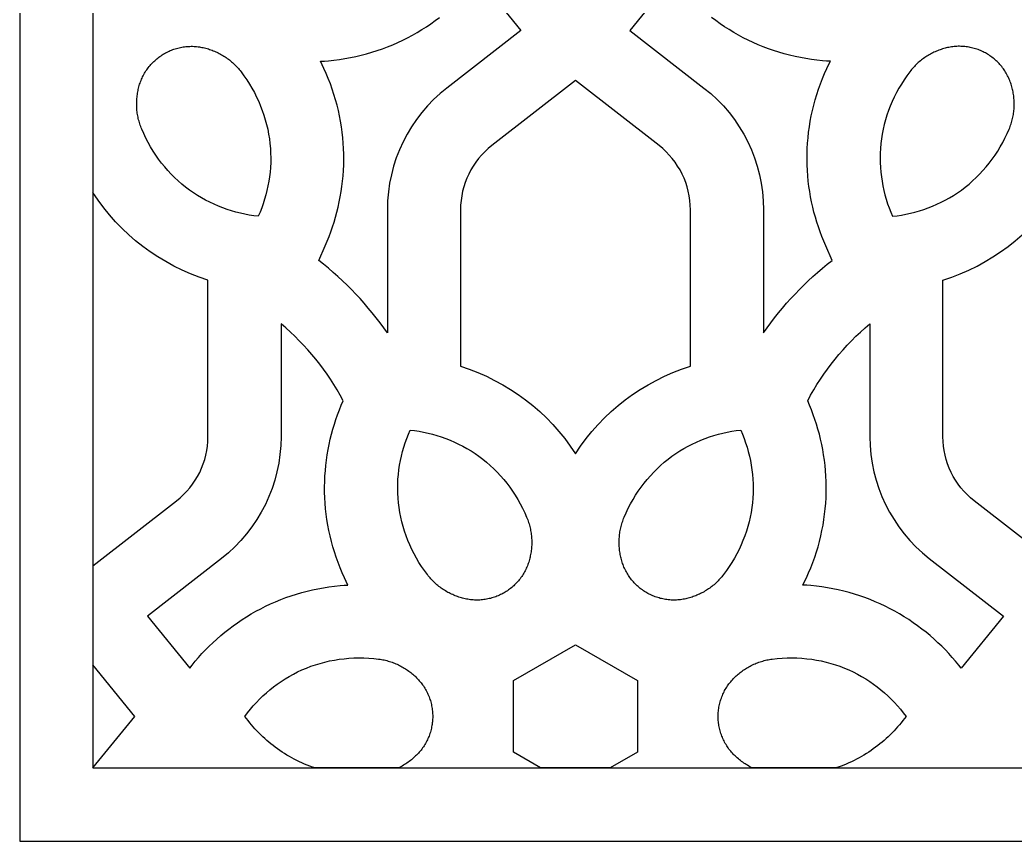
# Model space of a CAD drawing. Extents: x 14322 to 28868, y 1949 to 5319.
# Drawn here: x 14322 to 16162, y 1949 to 3468 of the extents above; entities that cross this region are included whole.
import ezdxf

# ---------------------------------------------------------------- set-up
doc = ezdxf.new("R2010")
doc.units = 0
doc.layers.add('LAYER_01', color=1, linetype='CONTINUOUS')

msp = doc.modelspace()

# ---------------------------------------------------------------- linework, layer by layer
at = {"layer": 'LAYER_01'}
for points in [[(14321.9, 1949.2), (28868, 1949.2), (28868, 5318.8), (14321.9, 5318.8)], [(14457.1, 2084.4), (28732.8, 2084.4), (28732.8, 5183.7), (14457.1, 5183.7)], [(14589.1, 3405.4), (14591.2, 3406.6), (14593.3, 3407.7), (14595.5, 3408.8), (14597.7, 3409.9), (14600, 3410.9), (14602.3, 3411.8), (14604.6, 3412.7), (14606.9, 3413.5), (14609.3, 3414.3), (14611.7, 3415), (14614.1, 3415.7), (14616.5, 3416.3), (14619, 3416.8), (14621.4, 3417.3), (14623.9, 3417.7), (14626.4, 3418), (14628.9, 3418.3), (14631.4, 3418.6), (14633.9, 3418.7), (14636.4, 3418.8), (14638.9, 3418.9), (14641.4, 3418.9), (14643.9, 3418.8), (14646.4, 3418.6), (14648.8, 3418.4), (14651.3, 3418.2), (14653.8, 3417.9), (14656.2, 3417.5), (14658.6, 3417), (14661, 3416.5), (14663.4, 3416), (14665.7, 3415.4), (14668, 3414.7), (14670.4, 3414), (14672.7, 3413.3), (14675, 3412.5), (14677.2, 3411.7), (14679.5, 3410.8), (14681.8, 3409.9), (14684, 3408.9), (14686.3, 3407.9), (14688.5, 3406.8), (14690.7, 3405.7), (14692.8, 3404.6), (14695, 3403.4), (14697.1, 3402.1), (14699.2, 3400.8), (14701.3, 3399.5), (14703.4, 3398.1), (14705.4, 3396.6), (14707.5, 3395.2), (14709.5, 3393.6), (14711.4, 3392.1), (14713.3, 3390.4), (14715.2, 3388.8), (14717.1, 3387.1), (14719, 3385.3), (14720.8, 3383.5), (14722.5, 3381.7), (14724.3, 3379.8), (14726, 3377.9), (14727.7, 3375.9), (14729.3, 3373.9), (14730.9, 3371.8), (14736.3, 3364.4), (14741.5, 3356.9), (14746.4, 3349.1), (14751.1, 3341.3), (14755.5, 3333.3), (14759.6, 3325.1), (14763.5, 3316.9), (14767, 3308.5), (14770.2, 3300.1), (14773.2, 3291.5), (14775.8, 3282.9), (14778.2, 3274.2), (14780.2, 3265.5), (14781.9, 3256.7), (14783.3, 3247.9), (14784.4, 3239.1), (14785.2, 3230.2), (14785.6, 3221.4), (14785.8, 3212.6), (14785.7, 3203.8), (14785.2, 3195.1), (14784.5, 3186.4), (14783.5, 3177.8), (14782.2, 3169.3), (14780.7, 3160.8), (14778.8, 3152.4), (14776.8, 3144.2), (14774.4, 3136), (14771.9, 3127.9), (14769.1, 3120), (14766, 3112.2), (14762.8, 3104.5), (14754.5, 3105.5), (14746.2, 3106.8), (14738, 3108.4), (14729.7, 3110.2), (14721.5, 3112.2), (14713.2, 3114.6), (14705.1, 3117.2), (14697, 3120.1), (14688.9, 3123.2), (14681, 3126.7), (14673.1, 3130.4), (14665.3, 3134.4), (14657.7, 3138.6), (14650.1, 3143.2), (14642.7, 3148), (14635.5, 3153.1), (14628.4, 3158.4), (14621.4, 3164.1), (14614.7, 3169.9), (14608.1, 3176), (14601.8, 3182.4), (14595.6, 3189), (14589.7, 3195.8), (14584, 3202.9), (14578.5, 3210.1), (14573.3, 3217.6), (14568.3, 3225.2), (14563.6, 3233), (14559.1, 3241), (14554.9, 3249.1), (14550.9, 3257.4), (14547.2, 3265.8), (14546.2, 3268.2), (14545.3, 3270.6), (14544.4, 3273.1), (14543.6, 3275.5), (14542.9, 3277.9), (14542.2, 3280.4), (14541.5, 3282.9), (14540.9, 3285.3), (14540.4, 3287.8), (14539.9, 3290.3), (14539.4, 3292.8), (14539, 3295.3), (14538.7, 3297.7), (14538.4, 3300.2), (14538.2, 3302.7), (14538.1, 3305.2), (14537.9, 3307.7), (14537.9, 3310.2), (14537.9, 3312.6), (14537.9, 3315.1), (14538, 3317.6), (14538.1, 3320), (14538.3, 3322.5), (14538.5, 3324.9), (14538.8, 3327.3), (14539.2, 3329.8), (14539.5, 3332.2), (14540, 3334.6), (14540.4, 3336.9), (14540.9, 3339.3), (14541.5, 3341.7), (14542.1, 3344), (14542.7, 3346.3), (14543.4, 3348.7), (14544.2, 3351), (14545, 3353.3), (14545.9, 3355.6), (14546.9, 3357.9), (14547.9, 3360.1), (14548.9, 3362.4), (14550.1, 3364.6), (14551.2, 3366.8), (14552.5, 3369), (14553.8, 3371.1), (14555.1, 3373.3), (14556.5, 3375.3), (14557.9, 3377.4), (14559.4, 3379.4), (14561, 3381.4), (14562.6, 3383.3), (14564.2, 3385.2), (14565.9, 3387.1), (14567.7, 3388.9), (14569.4, 3390.6), (14571.3, 3392.3), (14573.1, 3394), (14575, 3395.6), (14576.9, 3397.2), (14578.9, 3398.7), (14580.9, 3400.1), (14582.9, 3401.5), (14584.9, 3402.9), (14587, 3404.2)], [(16109.5, 3405.4), (16107.4, 3406.6), (16105.3, 3407.7), (16103.1, 3408.8), (16100.9, 3409.9), (16098.6, 3410.9), (16096.3, 3411.8), (16094, 3412.7), (16091.7, 3413.5), (16089.3, 3414.3), (16086.9, 3415), (16084.5, 3415.7), (16082.1, 3416.3), (16079.6, 3416.8), (16077.2, 3417.3), (16074.7, 3417.7), (16072.2, 3418), (16069.7, 3418.3), (16067.2, 3418.6), (16064.7, 3418.7), (16062.2, 3418.8), (16059.7, 3418.9), (16057.2, 3418.9), (16054.7, 3418.8), (16052.2, 3418.6), (16049.8, 3418.4), (16047.3, 3418.2), (16044.8, 3417.9), (16042.4, 3417.5), (16040, 3417), (16037.6, 3416.5), (16035.2, 3416), (16032.9, 3415.4), (16030.6, 3414.7), (16028.2, 3414), (16025.9, 3413.3), (16023.6, 3412.5), (16021.4, 3411.7), (16019.1, 3410.8), (16016.8, 3409.9), (16014.6, 3408.9), (16012.3, 3407.9), (16010.1, 3406.8), (16007.9, 3405.7), (16005.8, 3404.6), (16003.6, 3403.4), (16001.5, 3402.1), (15999.4, 3400.8), (15997.3, 3399.5), (15995.2, 3398.1), (15993.2, 3396.6), (15991.1, 3395.2), (15989.1, 3393.6), (15987.2, 3392.1), (15985.3, 3390.4), (15983.4, 3388.8), (15981.5, 3387.1), (15979.6, 3385.3), (15977.8, 3383.5), (15976.1, 3381.7), (15974.3, 3379.8), (15972.6, 3377.9), (15970.9, 3375.9), (15969.3, 3373.9), (15967.7, 3371.8), (15962.3, 3364.4), (15957.1, 3356.9), (15952.2, 3349.1), (15947.5, 3341.3), (15943.1, 3333.3), (15939, 3325.1), (15935.1, 3316.9), (15931.6, 3308.5), (15928.4, 3300.1), (15925.4, 3291.5), (15922.8, 3282.9), (15920.4, 3274.2), (15918.4, 3265.5), (15916.7, 3256.7), (15915.3, 3247.9), (15914.2, 3239.1), (15913.5, 3230.2), (15913, 3221.4), (15912.8, 3212.6), (15912.9, 3203.8), (15913.4, 3195.1), (15914.1, 3186.4), (15915.1, 3177.8), (15916.4, 3169.3), (15917.9, 3160.8), (15919.8, 3152.4), (15921.8, 3144.2), (15924.2, 3136), (15926.7, 3127.9), (15929.5, 3120), (15932.6, 3112.2), (15935.8, 3104.5), (15944.1, 3105.5), (15952.4, 3106.8), (15960.6, 3108.4), (15968.9, 3110.2), (15977.1, 3112.2), (15985.4, 3114.6), (15993.5, 3117.2), (16001.6, 3120.1), (16009.7, 3123.2), (16017.6, 3126.7), (16025.5, 3130.4), (16033.3, 3134.4), (16040.9, 3138.6), (16048.5, 3143.2), (16055.9, 3148), (16063.1, 3153.1), (16070.2, 3158.4), (16077.2, 3164.1), (16083.9, 3169.9), (16090.5, 3176), (16096.8, 3182.4), (16103, 3189), (16108.9, 3195.8), (16114.6, 3202.9), (16120.1, 3210.1), (16125.3, 3217.6), (16130.3, 3225.2), (16135, 3233), (16139.5, 3241), (16143.7, 3249.1), (16147.7, 3257.4), (16151.4, 3265.8), (16152.4, 3268.2), (16153.3, 3270.6), (16154.2, 3273.1), (16155, 3275.5), (16155.7, 3277.9), (16156.4, 3280.4), (16157.1, 3282.9), (16157.7, 3285.3), (16158.2, 3287.8), (16158.7, 3290.3), (16159.2, 3292.8), (16159.6, 3295.3), (16159.9, 3297.7), (16160.2, 3300.2), (16160.4, 3302.7), (16160.5, 3305.2), (16160.7, 3307.7), (16160.7, 3310.2), (16160.7, 3312.6), (16160.7, 3315.1), (16160.6, 3317.6), (16160.5, 3320), (16160.3, 3322.5), (16160.1, 3324.9), (16159.8, 3327.3), (16159.4, 3329.8), (16159.1, 3332.2), (16158.6, 3334.6), (16158.2, 3336.9), (16157.7, 3339.3), (16157.1, 3341.7), (16156.5, 3344), (16155.9, 3346.3), (16155.2, 3348.7), (16154.4, 3351), (16153.6, 3353.3), (16152.7, 3355.6), (16151.7, 3357.9), (16150.7, 3360.1), (16149.7, 3362.4), (16148.5, 3364.6), (16147.4, 3366.8), (16146.1, 3369), (16144.8, 3371.1), (16143.5, 3373.3), (16142.1, 3375.3), (16140.7, 3377.4), (16139.2, 3379.4), (16137.6, 3381.4), (16136, 3383.3), (16134.4, 3385.2), (16132.7, 3387.1), (16130.9, 3388.9), (16129.2, 3390.6), (16127.3, 3392.3), (16125.5, 3394), (16123.6, 3395.6), (16121.7, 3397.2), (16119.7, 3398.7), (16117.7, 3400.1), (16115.7, 3401.5), (16113.7, 3402.9), (16111.6, 3404.2)], [(15217.3, 2408.4), (15215.2, 2407.2), (15213, 2406), (15210.9, 2405), (15208.6, 2403.9), (15206.4, 2402.9), (15204.1, 2402), (15201.8, 2401.1), (15199.5, 2400.3), (15197.1, 2399.5), (15194.7, 2398.8), (15192.3, 2398.1), (15189.9, 2397.5), (15187.4, 2397), (15184.9, 2396.5), (15182.5, 2396.1), (15180, 2395.7), (15177.5, 2395.4), (15175, 2395.2), (15172.5, 2395), (15170, 2394.9), (15167.5, 2394.9), (15165, 2394.9), (15162.5, 2395), (15160, 2395.1), (15157.5, 2395.3), (15155.1, 2395.6), (15152.6, 2395.9), (15150.2, 2396.3), (15147.8, 2396.7), (15145.4, 2397.2), (15143, 2397.8), (15140.7, 2398.4), (15138.3, 2399), (15136, 2399.7), (15133.7, 2400.5), (15131.4, 2401.3), (15129.1, 2402.1), (15126.8, 2403), (15124.6, 2403.9), (15122.3, 2404.9), (15120.1, 2405.9), (15117.9, 2406.9), (15115.7, 2408.1), (15113.5, 2409.2), (15111.4, 2410.4), (15109.2, 2411.7), (15107.1, 2413), (15105, 2414.3), (15103, 2415.7), (15100.9, 2417.1), (15098.9, 2418.6), (15096.9, 2420.1), (15095, 2421.7), (15093, 2423.3), (15091.1, 2425), (15089.2, 2426.7), (15087.4, 2428.5), (15085.6, 2430.3), (15083.8, 2432.1), (15082.1, 2434), (15080.4, 2435.9), (15078.7, 2437.9), (15077.1, 2439.9), (15075.5, 2441.9), (15070, 2449.3), (15064.9, 2456.9), (15059.9, 2464.6), (15055.3, 2472.5), (15050.9, 2480.5), (15046.7, 2488.6), (15042.9, 2496.9), (15039.4, 2505.3), (15036.1, 2513.7), (15033.2, 2522.3), (15030.5, 2530.9), (15028.2, 2539.6), (15026.2, 2548.3), (15024.5, 2557.1), (15023.1, 2565.9), (15022, 2574.7), (15021.2, 2583.5), (15020.7, 2592.4), (15020.6, 2601.2), (15020.7, 2609.9), (15021.1, 2618.7), (15021.9, 2627.3), (15022.9, 2635.9), (15024.1, 2644.5), (15025.7, 2653), (15027.5, 2661.3), (15029.6, 2669.6), (15031.9, 2677.8), (15034.5, 2685.9), (15037.3, 2693.8), (15040.3, 2701.6), (15043.6, 2709.3), (15051.8, 2708.2), (15060.1, 2707), (15068.4, 2705.4), (15076.7, 2703.6), (15084.9, 2701.5), (15093.1, 2699.2), (15101.3, 2696.6), (15109.4, 2693.7), (15117.4, 2690.6), (15125.4, 2687.1), (15133.3, 2683.4), (15141.1, 2679.4), (15148.7, 2675.1), (15156.3, 2670.6), (15163.7, 2665.8), (15170.9, 2660.7), (15178, 2655.3), (15184.9, 2649.7), (15191.7, 2643.9), (15198.2, 2637.7), (15204.6, 2631.4), (15210.7, 2624.8), (15216.7, 2618), (15222.4, 2610.9), (15227.8, 2603.7), (15233.1, 2596.2), (15238.1, 2588.6), (15242.8, 2580.8), (15247.3, 2572.8), (15251.5, 2564.7), (15255.5, 2556.4), (15259.1, 2548), (15260.1, 2545.6), (15261.1, 2543.2), (15261.9, 2540.7), (15262.7, 2538.3), (15263.5, 2535.8), (15264.2, 2533.4), (15264.9, 2530.9), (15265.5, 2528.4), (15266, 2526), (15266.5, 2523.5), (15266.9, 2521), (15267.3, 2518.5), (15267.6, 2516), (15267.9, 2513.5), (15268.1, 2511.1), (15268.3, 2508.6), (15268.4, 2506.1), (15268.5, 2503.6), (15268.5, 2501.1), (15268.5, 2498.7), (15268.4, 2496.2), (15268.2, 2493.8), (15268.1, 2491.3), (15267.8, 2488.9), (15267.5, 2486.4), (15267.2, 2484), (15266.8, 2481.6), (15266.4, 2479.2), (15265.9, 2476.8), (15265.4, 2474.5), (15264.9, 2472.1), (15264.3, 2469.8), (15263.6, 2467.4), (15262.9, 2465.1), (15262.2, 2462.8), (15261.3, 2460.5), (15260.4, 2458.2), (15259.5, 2455.9), (15258.5, 2453.6), (15257.4, 2451.4), (15256.3, 2449.2), (15255.1, 2447), (15253.9, 2444.8), (15252.6, 2442.6), (15251.3, 2440.5), (15249.9, 2438.4), (15248.4, 2436.4), (15246.9, 2434.4), (15245.4, 2432.4), (15243.8, 2430.5), (15242.1, 2428.6), (15240.4, 2426.7), (15238.7, 2424.9), (15236.9, 2423.2), (15235.1, 2421.4), (15233.3, 2419.8), (15231.4, 2418.2), (15229.4, 2416.6), (15227.5, 2415.1), (15225.5, 2413.6), (15223.5, 2412.2), (15221.5, 2410.9), (15219.4, 2409.6)], [(15481.3, 2408.4), (15479.2, 2409.6), (15477.1, 2410.9), (15475.1, 2412.2), (15473.1, 2413.6), (15471.1, 2415.1), (15469.2, 2416.6), (15467.2, 2418.2), (15465.3, 2419.8), (15463.5, 2421.4), (15461.7, 2423.2), (15459.9, 2424.9), (15458.2, 2426.7), (15456.5, 2428.6), (15454.8, 2430.5), (15453.2, 2432.4), (15451.7, 2434.4), (15450.2, 2436.4), (15448.7, 2438.4), (15447.3, 2440.5), (15446, 2442.6), (15444.7, 2444.8), (15443.5, 2447), (15442.3, 2449.2), (15441.2, 2451.4), (15440.1, 2453.6), (15439.1, 2455.9), (15438.2, 2458.2), (15437.3, 2460.5), (15436.4, 2462.8), (15435.7, 2465.1), (15435, 2467.4), (15434.3, 2469.8), (15433.7, 2472.1), (15433.2, 2474.5), (15432.7, 2476.8), (15432.2, 2479.2), (15431.8, 2481.6), (15431.4, 2484), (15431.1, 2486.4), (15430.8, 2488.9), (15430.5, 2491.3), (15430.4, 2493.8), (15430.2, 2496.2), (15430.1, 2498.7), (15430.1, 2501.1), (15430.1, 2503.6), (15430.2, 2506.1), (15430.3, 2508.6), (15430.5, 2511.1), (15430.7, 2513.5), (15431, 2516), (15431.3, 2518.5), (15431.7, 2521), (15432.1, 2523.5), (15432.6, 2526), (15433.1, 2528.4), (15433.7, 2530.9), (15434.4, 2533.4), (15435.1, 2535.8), (15435.9, 2538.3), (15436.7, 2540.7), (15437.5, 2543.2), (15438.5, 2545.6), (15439.5, 2548), (15443.1, 2556.4), (15447.1, 2564.7), (15451.3, 2572.8), (15455.8, 2580.8), (15460.5, 2588.6), (15465.5, 2596.2), (15470.8, 2603.7), (15476.2, 2610.9), (15481.9, 2618), (15487.9, 2624.8), (15494, 2631.4), (15500.4, 2637.7), (15506.9, 2643.9), (15513.7, 2649.7), (15520.6, 2655.3), (15527.7, 2660.7), (15534.9, 2665.8), (15542.3, 2670.6), (15549.9, 2675.1), (15557.5, 2679.4), (15565.3, 2683.4), (15573.2, 2687.1), (15581.2, 2690.6), (15589.2, 2693.7), (15597.3, 2696.6), (15605.5, 2699.2), (15613.7, 2701.5), (15621.9, 2703.6), (15630.2, 2705.4), (15638.5, 2707), (15646.8, 2708.2), (15655, 2709.3), (15658.3, 2701.6), (15661.3, 2693.8), (15664.1, 2685.9), (15666.7, 2677.8), (15669, 2669.6), (15671.1, 2661.3), (15672.9, 2653), (15674.5, 2644.5), (15675.7, 2635.9), (15676.7, 2627.3), (15677.5, 2618.7), (15677.9, 2609.9), (15678, 2601.2), (15677.9, 2592.4), (15677.4, 2583.5), (15676.6, 2574.7), (15675.5, 2565.9), (15674.1, 2557.1), (15672.4, 2548.3), (15670.4, 2539.6), (15668.1, 2530.9), (15665.4, 2522.3), (15662.5, 2513.7), (15659.2, 2505.3), (15655.7, 2496.9), (15651.9, 2488.6), (15647.7, 2480.5), (15643.3, 2472.5), (15638.7, 2464.6), (15633.7, 2456.9), (15628.6, 2449.3), (15623.1, 2441.9), (15621.5, 2439.9), (15619.9, 2437.9), (15618.2, 2435.9), (15616.5, 2434), (15614.8, 2432.1), (15613, 2430.3), (15611.2, 2428.5), (15609.4, 2426.7), (15607.5, 2425), (15605.6, 2423.3), (15603.6, 2421.7), (15601.7, 2420.1), (15599.7, 2418.6), (15597.7, 2417.1), (15595.6, 2415.7), (15593.6, 2414.3), (15591.5, 2413), (15589.4, 2411.7), (15587.2, 2410.4), (15585.1, 2409.2), (15582.9, 2408.1), (15580.7, 2406.9), (15578.5, 2405.9), (15576.3, 2404.9), (15574, 2403.9), (15571.8, 2403), (15569.5, 2402.1), (15567.2, 2401.3), (15564.9, 2400.5), (15562.6, 2399.7), (15560.3, 2399), (15557.9, 2398.4), (15555.6, 2397.8), (15553.2, 2397.2), (15550.8, 2396.7), (15548.4, 2396.3), (15546, 2395.9), (15543.5, 2395.6), (15541.1, 2395.3), (15538.6, 2395.1), (15536.1, 2395), (15533.6, 2394.9), (15531.1, 2394.9), (15528.6, 2394.9), (15526.1, 2395), (15523.6, 2395.2), (15521.1, 2395.4), (15518.6, 2395.7), (15516.1, 2396.1), (15513.7, 2396.5), (15511.2, 2397), (15508.7, 2397.5), (15506.3, 2398.1), (15503.9, 2398.8), (15501.5, 2399.5), (15499.1, 2400.3), (15496.8, 2401.1), (15494.5, 2402), (15492.2, 2402.9), (15490, 2403.9), (15487.7, 2405), (15485.6, 2406), (15483.4, 2407.2)], [(15284.8, 2084.4), (15234.5, 2113.4), (15234.5, 2246.1), (15349.3, 2312.4), (15464.1, 2246.1), (15464.1, 2113.4), (15413.8, 2084.4)], [(14868.1, 2084.4), (14863.1, 2086), (14858.1, 2087.8), (14853.2, 2089.7), (14848.3, 2091.7), (14843.5, 2093.8), (14838.7, 2096), (14834, 2098.3), (14829.3, 2100.6), (14824.7, 2103.1), (14820.2, 2105.7), (14815.7, 2108.3), (14811.3, 2111), (14806.9, 2113.8), (14802.7, 2116.7), (14798.4, 2119.6), (14794.3, 2122.7), (14790.2, 2125.8), (14786.2, 2129), (14782.2, 2132.2), (14778.4, 2135.5), (14774.6, 2138.9), (14770.9, 2142.3), (14767.2, 2145.8), (14763.6, 2149.4), (14760.1, 2153), (14756.7, 2156.7), (14753.4, 2160.4), (14750.1, 2164.2), (14746.9, 2168), (14743.8, 2171.9), (14737.8, 2179.7), (14742.9, 2186.4), (14748.1, 2192.9), (14753.6, 2199.3), (14759.3, 2205.6), (14765.2, 2211.7), (14771.3, 2217.6), (14777.7, 2223.4), (14784.2, 2229), (14791, 2234.4), (14798, 2239.5), (14805.1, 2244.5), (14812.5, 2249.2), (14820, 2253.7), (14827.7, 2258), (14835.6, 2262), (14843.6, 2265.7), (14851.8, 2269.2), (14860.1, 2272.4), (14868.6, 2275.3), (14877.1, 2277.9), (14885.8, 2280.2), (14894.6, 2282.3), (14903.5, 2284), (14912.4, 2285.4), (14921.4, 2286.5), (14930.5, 2287.3), (14939.6, 2287.8), (14948.8, 2288), (14957.9, 2287.9), (14967.1, 2287.5), (14976.2, 2286.8), (14985.3, 2285.8), (14987.9, 2285.4), (14990.5, 2285), (14993, 2284.6), (14995.5, 2284.1), (14998, 2283.5), (15000.5, 2282.9), (15003, 2282.2), (15005.4, 2281.5), (15007.8, 2280.7), (15010.2, 2279.9), (15012.6, 2279), (15014.9, 2278.1), (15017.2, 2277.2), (15019.5, 2276.2), (15021.8, 2275.1), (15024, 2274), (15026.2, 2272.9), (15028.4, 2271.7), (15030.6, 2270.5), (15032.7, 2269.2), (15034.8, 2267.9), (15036.8, 2266.6), (15038.9, 2265.2), (15040.9, 2263.7), (15042.8, 2262.3), (15044.8, 2260.8), (15046.6, 2259.3), (15048.5, 2257.7), (15050.3, 2256.1), (15052.1, 2254.5), (15053.9, 2252.8), (15055.6, 2251.1), (15057.3, 2249.4), (15059, 2247.6), (15060.6, 2245.8), (15062.2, 2243.9), (15063.8, 2242), (15065.3, 2240.1), (15066.7, 2238.1), (15068.1, 2236), (15069.5, 2233.9), (15070.8, 2231.8), (15072.1, 2229.7), (15073.3, 2227.5), (15074.5, 2225.2), (15075.6, 2223), (15076.6, 2220.7), (15077.6, 2218.4), (15078.5, 2216.1), (15079.4, 2213.7), (15080.2, 2211.3), (15081, 2209), (15081.7, 2206.5), (15082.3, 2204.1), (15082.9, 2201.7), (15083.4, 2199.3), (15083.9, 2196.8), (15084.2, 2194.4), (15084.6, 2191.9), (15084.8, 2189.5), (15085.1, 2187), (15085.2, 2184.6), (15085.3, 2182.2), (15085.3, 2179.7), (15085.3, 2177.3), (15085.2, 2174.9), (15085.1, 2172.5), (15084.8, 2170), (15084.6, 2167.6), (15084.2, 2165.1), (15083.9, 2162.7), (15083.4, 2160.2), (15082.9, 2157.8), (15082.3, 2155.4), (15081.7, 2153), (15081, 2150.5), (15080.2, 2148.2), (15079.4, 2145.8), (15078.5, 2143.4), (15077.6, 2141.1), (15076.6, 2138.8), (15075.6, 2136.5), (15074.5, 2134.3), (15073.3, 2132), (15072.1, 2129.8), (15070.8, 2127.7), (15069.5, 2125.6), (15068.1, 2123.5), (15066.7, 2121.4), (15065.3, 2119.4), (15063.8, 2117.5), (15062.2, 2115.6), (15060.6, 2113.7), (15059, 2111.9), (15057.3, 2110.1), (15055.6, 2108.4), (15053.8, 2106.6), (15051.9, 2104.8), (15050, 2103.1), (15048, 2101.4), (15046, 2099.7), (15044, 2098.1), (15041.9, 2096.6), (15039.8, 2095), (15037.7, 2093.5), (15035.5, 2092.1), (15033.3, 2090.7), (15031.1, 2089.3), (15028.8, 2088), (15026.5, 2086.7), (15024.1, 2085.5), (15021.7, 2084.4)], [(15676.9, 2084.4), (15674.5, 2085.5), (15672.1, 2086.7), (15669.8, 2088), (15667.5, 2089.3), (15665.3, 2090.7), (15663.1, 2092.1), (15660.9, 2093.5), (15658.8, 2095), (15656.7, 2096.6), (15654.6, 2098.1), (15652.6, 2099.7), (15650.6, 2101.4), (15648.6, 2103.1), (15646.7, 2104.8), (15644.8, 2106.6), (15643, 2108.4), (15641.3, 2110.1), (15639.6, 2111.9), (15638, 2113.7), (15636.4, 2115.6), (15634.8, 2117.5), (15633.3, 2119.4), (15631.9, 2121.4), (15630.5, 2123.5), (15629.1, 2125.6), (15627.8, 2127.7), (15626.5, 2129.8), (15625.3, 2132), (15624.1, 2134.3), (15623, 2136.5), (15622, 2138.8), (15621, 2141.1), (15620.1, 2143.4), (15619.2, 2145.8), (15618.4, 2148.2), (15617.6, 2150.5), (15616.9, 2153), (15616.3, 2155.4), (15615.7, 2157.8), (15615.2, 2160.2), (15614.7, 2162.7), (15614.4, 2165.1), (15614, 2167.6), (15613.8, 2170), (15613.5, 2172.5), (15613.4, 2174.9), (15613.3, 2177.3), (15613.3, 2179.7), (15613.3, 2182.2), (15613.4, 2184.6), (15613.5, 2187), (15613.8, 2189.5), (15614, 2191.9), (15614.4, 2194.4), (15614.7, 2196.8), (15615.2, 2199.3), (15615.7, 2201.7), (15616.3, 2204.1), (15616.9, 2206.5), (15617.6, 2209), (15618.4, 2211.3), (15619.2, 2213.7), (15620.1, 2216.1), (15621, 2218.4), (15622, 2220.7), (15623, 2223), (15624.1, 2225.2), (15625.3, 2227.5), (15626.5, 2229.7), (15627.8, 2231.8), (15629.1, 2233.9), (15630.5, 2236), (15631.9, 2238.1), (15633.3, 2240.1), (15634.8, 2242), (15636.4, 2243.9), (15638, 2245.8), (15639.6, 2247.6), (15641.3, 2249.4), (15643, 2251.1), (15644.7, 2252.8), (15646.5, 2254.5), (15648.3, 2256.1), (15650.1, 2257.7), (15652, 2259.3), (15653.8, 2260.8), (15655.8, 2262.3), (15657.7, 2263.7), (15659.7, 2265.2), (15661.8, 2266.6), (15663.8, 2267.9), (15665.9, 2269.2), (15668, 2270.5), (15670.2, 2271.7), (15672.4, 2272.9), (15674.6, 2274), (15676.8, 2275.1), (15679.1, 2276.2), (15681.4, 2277.2), (15683.7, 2278.1), (15686, 2279), (15688.4, 2279.9), (15690.8, 2280.7), (15693.2, 2281.5), (15695.6, 2282.2), (15698.1, 2282.9), (15700.6, 2283.5), (15703.1, 2284.1), (15705.6, 2284.6), (15708.1, 2285), (15710.7, 2285.4), (15713.3, 2285.8), (15722.4, 2286.8), (15731.5, 2287.5), (15740.7, 2287.9), (15749.8, 2288), (15759, 2287.8), (15768.1, 2287.3), (15777.2, 2286.5), (15786.2, 2285.4), (15795.1, 2284), (15804, 2282.3), (15812.8, 2280.2), (15821.5, 2277.9), (15830, 2275.3), (15838.5, 2272.4), (15846.8, 2269.2), (15855, 2265.7), (15863, 2262), (15870.9, 2258), (15878.6, 2253.7), (15886.1, 2249.2), (15893.5, 2244.5), (15900.6, 2239.5), (15907.6, 2234.4), (15914.4, 2229), (15920.9, 2223.4), (15927.3, 2217.6), (15933.4, 2211.7), (15939.3, 2205.6), (15945, 2199.3), (15950.5, 2192.9), (15955.7, 2186.4), (15960.8, 2179.7), (15954.8, 2171.9), (15951.7, 2168), (15948.5, 2164.2), (15945.2, 2160.4), (15941.9, 2156.7), (15938.5, 2153), (15935, 2149.4), (15931.4, 2145.8), (15927.7, 2142.3), (15924, 2138.9), (15920.2, 2135.5), (15916.4, 2132.2), (15912.4, 2129), (15908.4, 2125.8), (15904.3, 2122.7), (15900.2, 2119.6), (15896, 2116.7), (15891.7, 2113.8), (15887.3, 2111), (15882.9, 2108.3), (15878.4, 2105.7), (15873.9, 2103.1), (15869.3, 2100.6), (15864.6, 2098.3), (15859.9, 2096), (15855.1, 2093.8), (15850.3, 2091.7), (15845.4, 2089.7), (15840.5, 2087.8), (15835.5, 2086), (15830.5, 2084.4)]]:
    msp.add_lwpolyline(points, close=True, dxfattribs=at)
for points in [[(15170.3, 3544.6), (15248.5, 3448.3), (15111.6, 3341.8, 0.231422), (15001.5, 3116.8), (15001.5, 2889, 0.076243), (14874.6, 3023), (14886.5, 3050.2), (14890.2, 3058.7), (14893.6, 3067.3), (14896.9, 3076), (14900, 3084.9), (14902.9, 3093.9), (14905.6, 3103), (14908.1, 3112.3), (14910.4, 3121.6), (14912.5, 3131.1), (14914.4, 3140.6), (14916, 3150.2), (14917.5, 3159.9), (14918.6, 3169.7), (14919.6, 3179.6), (14920.3, 3189.5), (14920.7, 3199.5), (14920.9, 3209.5), (14920.9, 3219.6), (14920.5, 3229.7), (14920, 3239.8), (14919.1, 3249.9), (14918, 3260), (14916.6, 3270.1), (14915, 3280.2), (14913.1, 3290.3), (14910.9, 3300.3), (14908.4, 3310.3), (14905.7, 3320.2), (14902.8, 3330), (14899.5, 3339.8), (14896.1, 3349.5), (14892.3, 3359.1), (14888.4, 3368.5), (14884.2, 3377.9), (14881, 3384.6), (14877.7, 3391.2), (14885.1, 3391.6), (14892.4, 3392.2), (14902.6, 3393.2), (14912.8, 3394.5), (14923, 3396.1), (14933.1, 3397.9), (14943.2, 3400), (14953.2, 3402.4), (14963.1, 3405), (14973, 3407.9), (14982.8, 3411), (14992.4, 3414.4), (15002, 3418), (15011.4, 3421.8), (15020.7, 3425.9), (15029.9, 3430.3), (15039, 3434.8), (15047.9, 3439.6), (15056.6, 3444.5), (15065.2, 3449.7), (15073.6, 3455.1), (15081.9, 3460.7), (15089.9, 3466.4), (15097.8, 3472.4)], [(15528.3, 3544.6), (15450.1, 3448.3), (15587, 3341.8, -0.231422), (15697.1, 3116.8), (15697.1, 2889, -0.076243), (15824, 3023), (15812.1, 3050.2), (15808.4, 3058.7), (15805, 3067.3), (15801.7, 3076), (15798.6, 3084.9), (15795.7, 3093.9), (15793, 3103), (15790.5, 3112.3), (15788.2, 3121.6), (15786.1, 3131.1), (15784.2, 3140.6), (15782.6, 3150.2), (15781.1, 3159.9), (15780, 3169.7), (15779, 3179.6), (15778.3, 3189.5), (15777.9, 3199.5), (15777.7, 3209.5), (15777.7, 3219.6), (15778.1, 3229.7), (15778.6, 3239.8), (15779.5, 3249.9), (15780.6, 3260), (15782, 3270.1), (15783.6, 3280.2), (15785.5, 3290.3), (15787.7, 3300.3), (15790.2, 3310.3), (15792.9, 3320.2), (15795.8, 3330), (15799.1, 3339.8), (15802.5, 3349.5), (15806.3, 3359.1), (15810.2, 3368.5), (15814.4, 3377.9), (15817.6, 3384.6), (15820.9, 3391.2), (15813.5, 3391.6), (15806.2, 3392.2), (15796, 3393.2), (15785.8, 3394.5), (15775.6, 3396.1), (15765.5, 3397.9), (15755.4, 3400), (15745.4, 3402.4), (15735.5, 3405), (15725.6, 3407.9), (15715.8, 3411), (15706.2, 3414.4), (15696.6, 3418), (15687.2, 3421.8), (15677.9, 3425.9), (15668.7, 3430.3), (15659.6, 3434.8), (15650.7, 3439.6), (15642, 3444.5), (15633.4, 3449.7), (15625, 3455.1), (15616.7, 3460.7), (15608.7, 3466.4), (15600.8, 3472.4)], [(14457.1, 2458.2), (14611.8, 2578.6, 0.231422), (14669.7, 2697), (14669.7, 2986.6, -0.175132), (14457.1, 3148.3)]]:
    msp.add_lwpolyline(points, format="xyb", dxfattribs=at)
for points in [[(15561.9, 2827.2), (15561.9, 3116.8, 0.231422), (15504, 3235.2), (15349.3, 3355.5), (15194.6, 3235.2, 0.231422), (15136.7, 3116.8), (15136.7, 2827.2, -0.175132), (15349.3, 2665.5, -0.175132)], [(16454.2, 2986.6), (16454.2, 2697, -0.231422), (16396.3, 2578.6), (16241.5, 2458.2), (16241.5, 2458.2), (16241.5, 2458.2), (16086.8, 2578.6, -0.231422), (16028.9, 2697), (16028.9, 2986.6, 0.175132), (16241.5, 3148.3, 0.175132)], [(14919.8, 2763.6, 0.097387), (14804.8, 2905.7), (14804.8, 2697, -0.231422), (14694.8, 2471.9), (14557.9, 2365.4), (14636, 2269.1), (14640.2, 2274.4), (14646.2, 2281.7), (14652.3, 2288.7), (14658.6, 2295.8), (14665.2, 2302.7), (14671.9, 2309.5), (14678.8, 2316.1), (14686, 2322.7), (14693.3, 2329.1), (14700.8, 2335.3), (14708.5, 2341.4), (14716.4, 2347.4), (14724.5, 2353.1), (14732.8, 2358.7), (14741.2, 2364), (14749.8, 2369.2), (14758.5, 2374.2), (14767.4, 2379), (14776.4, 2383.5), (14785.6, 2387.8), (14794.9, 2391.9), (14804.4, 2395.8), (14813.9, 2399.4), (14823.6, 2402.8), (14833.4, 2405.9), (14843.2, 2408.8), (14853.2, 2411.4), (14863.2, 2413.7), (14873.2, 2415.8), (14883.4, 2417.7), (14893.5, 2419.2), (14903.7, 2420.5), (14914, 2421.6), (14921.3, 2422.2), (14928.6, 2422.6), (14925.4, 2429.2), (14922.2, 2435.8), (14918, 2445.2), (14914, 2454.7), (14910.3, 2464.3), (14906.8, 2474), (14903.6, 2483.8), (14900.6, 2493.6), (14897.9, 2503.5), (14895.5, 2513.5), (14893.3, 2523.5), (14891.4, 2533.6), (14889.7, 2543.6), (14888.4, 2553.8), (14887.3, 2563.9), (14886.4, 2574), (14885.8, 2584.1), (14885.5, 2594.2), (14885.4, 2604.2), (14885.6, 2614.3), (14886.1, 2624.2), (14886.8, 2634.2), (14887.7, 2644), (14888.9, 2653.8), (14890.3, 2663.5), (14892, 2673.2), (14893.8, 2682.7), (14895.9, 2692.2), (14898.2, 2701.5), (14900.8, 2710.8), (14903.5, 2719.9), (14906.4, 2728.9), (14909.5, 2737.7), (14912.8, 2746.5), (14916.2, 2755.1)], [(15893.8, 2697, 0.231422), (16003.8, 2471.9), (16140.7, 2365.4), (16062.6, 2269.1), (16058.4, 2274.4), (16052.4, 2281.7), (16046.3, 2288.7), (16040, 2295.8), (16033.4, 2302.7), (16026.7, 2309.5), (16019.8, 2316.1), (16012.6, 2322.7), (16005.3, 2329.1), (15997.8, 2335.3), (15990.1, 2341.4), (15982.2, 2347.4), (15974.1, 2353.1), (15965.8, 2358.7), (15957.4, 2364), (15948.8, 2369.2), (15940.1, 2374.2), (15931.2, 2379), (15922.2, 2383.5), (15913, 2387.8), (15903.7, 2391.9), (15894.2, 2395.8), (15884.7, 2399.4), (15875, 2402.8), (15865.2, 2405.9), (15855.4, 2408.8), (15845.4, 2411.4), (15835.4, 2413.7), (15825.4, 2415.8), (15815.2, 2417.7), (15805.1, 2419.2), (15794.9, 2420.5), (15784.6, 2421.6), (15777.3, 2422.2), (15770, 2422.6), (15773.2, 2429.2), (15776.4, 2435.8), (15780.6, 2445.2), (15784.6, 2454.7), (15788.3, 2464.3), (15791.8, 2474), (15795, 2483.8), (15798, 2493.6), (15800.7, 2503.5), (15803.1, 2513.5), (15805.3, 2523.5), (15807.2, 2533.6), (15808.9, 2543.6), (15810.2, 2553.8), (15811.3, 2563.9), (15812.2, 2574), (15812.8, 2584.1), (15813.1, 2594.2), (15813.2, 2604.2), (15813, 2614.3), (15812.5, 2624.2), (15811.8, 2634.2), (15810.9, 2644), (15809.7, 2653.8), (15808.3, 2663.5), (15806.6, 2673.2), (15804.8, 2682.7), (15802.7, 2692.2), (15800.4, 2701.5), (15797.8, 2710.8), (15795.1, 2719.9), (15792.2, 2728.9), (15789.1, 2737.7), (15785.8, 2746.5), (15782.4, 2755.1), (15778.8, 2763.6, -0.097387), (15893.8, 2905.7)]]:
    msp.add_lwpolyline(points, format="xyb", close=True, dxfattribs=at)
msp.add_lwpolyline([(14457.1, 2084.4), (14534.5, 2179.7), (14457.1, 2275.1)], dxfattribs=at)

doc.saveas('drawing.dxf')
